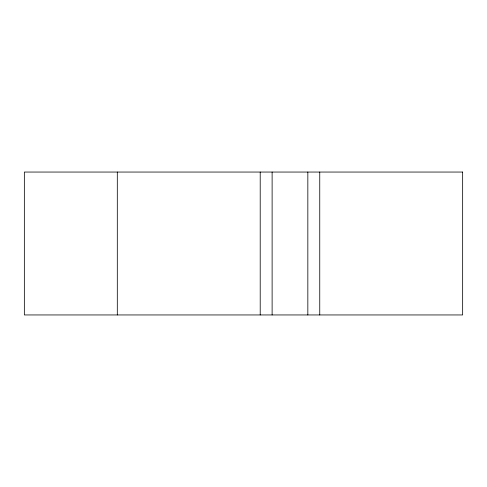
<?xml version="1.0" encoding="UTF-8"?>
<svg xmlns="http://www.w3.org/2000/svg" width="487" height="487" viewBox="0 0 487 487"><rect width="100%" height="100%" fill="white"/><g stroke="black" fill="none" stroke-linecap="round" stroke-linejoin="round"><path stroke-width="0.73" d="M319.752 172.051L319.752 314.949M307.839 172.051L307.839 314.949M272.117 172.051L272.117 314.949M260.21 172.051L260.21 314.949M117.306 172.051L117.306 314.949M462.65 172.051L24.35 172.051L24.35 314.949L462.65 314.949L462.65 172.051"/></g></svg>
